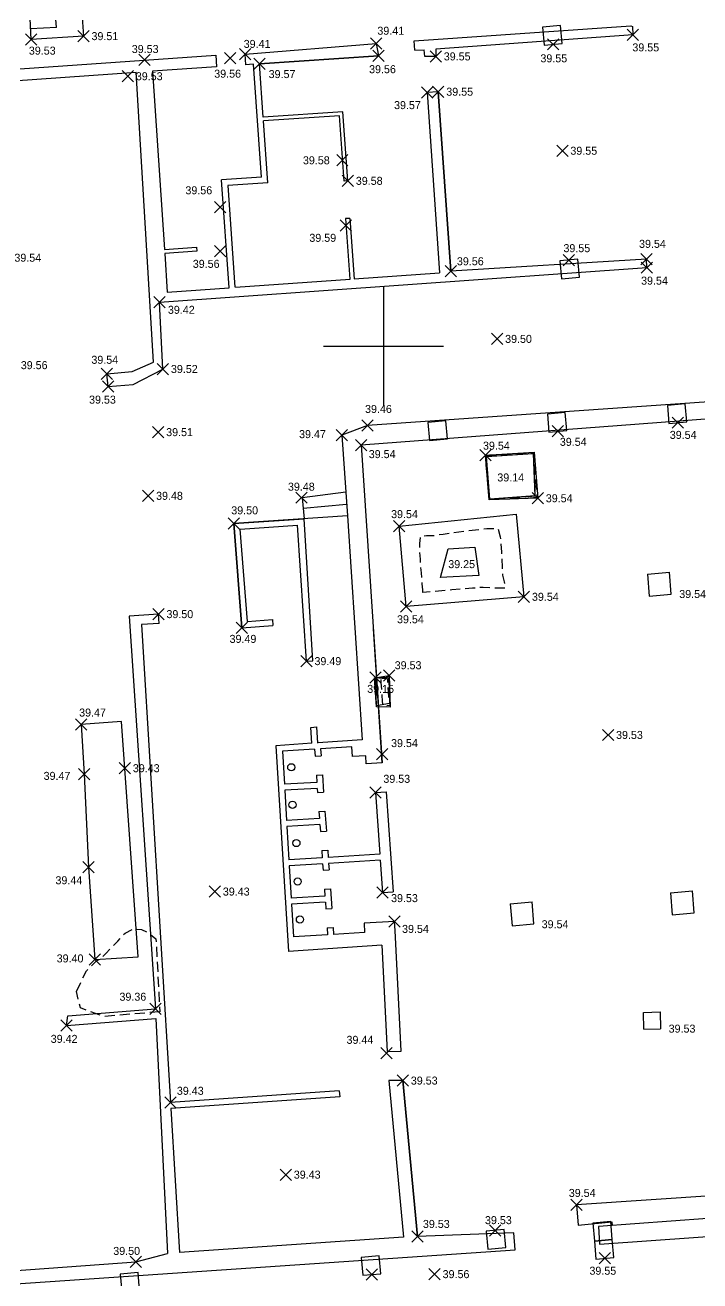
# Model space of a CAD drawing. Header units: metres. Extents: x -84460 to -84291, y -100758 to -100640.
# Drawn here: x -84408.95 to -84392.1, y -100698.36 to -100666.97 of the extents above; entities that cross this region are included whole.
import ezdxf

# ---------------------------------------------------------------- set-up
doc = ezdxf.new("R2010")
doc.units = ezdxf.units.M
doc.header["$MEASUREMENT"] = 0
doc.linetypes.add('DASHED2', pattern=[0.375, 0.25, -0.125])
doc.layers.get('0').update_dxf_attribs({"color": 35})
for name, color, linetype in [('Blocos', 72, 'Continuous'), ('Breaklines', 30, 'Continuous'), ('Caixas indiferenciadas', 124, 'Continuous'), ('Contrucoes', 6, 'Continuous'), ('croqui', 6, 'Continuous'), ('Escadas', 2, 'Continuous'), ('Esgotos', 4, 'Continuous'), ('Pilares', 230, 'Continuous'), ('pontos correctos', 35, 'Continuous')]:
    doc.layers.add(name, color=color, linetype=linetype)
doc.layers.add('CONT-MNR', color=35, linetype='DASHED2', lineweight=25)

msp = doc.modelspace()

# ---------------------------------------------------------------- linework, layer by layer
at = {"color": 7}
for p, q in [((-84400, -100673.5), (-84400, -100676.5)), ((-84401.5, -100675), (-84398.5, -100675))]:
    msp.add_line(p, q, dxfattribs=at)
at = {"linetype": 'Continuous'}
for p, q in [((-84404.07074203601, -100688.4908657232, 39.43), (-84404.353542036, -100688.7736657232, 39.43)), ((-84404.07074203601, -100688.7736657232, 39.43), (-84404.353542036, -100688.4908657232, 39.43)), ((-84402.29888981226, -100695.5660703265, 39.43), (-84402.58168981224, -100695.8488703265, 39.43)), ((-84402.29888981226, -100695.8488703265, 39.43), (-84402.58168981224, -100695.5660703265, 39.43))]:
    msp.add_line(p, q, dxfattribs=at)
at = {"layer": 'Blocos'}
msp.add_polyline3d([(-84391.54158393365, -100696.7040088792, -0.5750000000000028), (-84391.57210472929, -100696.2178180925, -0.5879999999999939), (-84395.17969582918, -100696.46038861, -0.5739999999999981), (-84395.13794166743, -100696.9716953574, -0.5750000000000028), (-84394.29495431832, -100696.8888561805, -0.5790000000000077), (-84394.28851262559, -100696.9778368643, -0.5731892157266003)], dxfattribs=at)
at = {"layer": 'Breaklines'}
for points in [[(-84396.22113704291, -100678.7406958023, -0.9770000000000039), (-84397.34658289219, -100678.8191536913, -0.9789999999999992), (-84397.42461422413, -100677.7559076656, -0.9759999999999991), (-84396.25889697019, -100677.6810771623, -0.9760000000000133)], [(-84398.57209986432, -100680.7815186296, -0.8619999999999948), (-84398.38691913722, -100680.0646357254, -0.9039999999999964), (-84397.71725508981, -100680.0200592337, -0.8979999999999961), (-84397.62184568399, -100680.731448751, -0.9210000000000065)], [(-84400.19813391582, -100683.2828697171, -0.960000000000008), (-84399.86705973989, -100683.315117043, -0.9480000000000075), (-84399.85262104771, -100683.9271901793, -0.9279999999999973), (-84400.17458777931, -100683.9875012375, -0.8930000000000007)]]:
    msp.add_polyline3d(points, close=True, dxfattribs=at)
at = {"layer": 'Caixas indiferenciadas'}
for points in [[(-84393.40681455322, -100680.6966942201), (-84392.8587360207, -100680.6507168107)], [(-84393.40681455322, -100680.6966942201), (-84393.36083744772, -100681.244769129)], [(-84392.8127589152, -100681.1987917196), (-84392.8587360207, -100680.6507168107)], [(-84393.36083744772, -100681.244769129), (-84392.8127589152, -100681.1987917196)], [(-84392.8320027574, -100688.6609099003), (-84392.28392422487, -100688.6149324908)], [(-84392.8320027574, -100688.6609099003), (-84392.78602565189, -100689.2089848092)], [(-84392.23794711937, -100689.1630073997), (-84392.28392422487, -100688.6149324908)], [(-84396.83525543194, -100688.9361135044), (-84396.28717689942, -100688.8901360949)], [(-84396.83525543194, -100688.9361135044), (-84396.78927832644, -100689.4841884133)], [(-84396.24119979392, -100689.4382110038), (-84396.28717689942, -100688.8901360949)], [(-84392.78602565189, -100689.2089848092), (-84392.23794711937, -100689.1630073997)], [(-84396.78927832644, -100689.4841884133), (-84396.24119979392, -100689.4382110038)], [(-84393.50976968, -100691.6511017241), (-84393.09027314994, -100691.6384660098)], [(-84393.49712453569, -100692.0709113242), (-84393.50976968, -100691.6511017241)], [(-84393.09027314994, -100691.6384660098), (-84393.07762800563, -100692.0582756099)], [(-84393.49712453569, -100692.0709113242), (-84393.07762800563, -100692.0582756099)]]:
    msp.add_lwpolyline(points, dxfattribs=at)
for points in [[(-84396.14646917333, -100678.8024186445, -0.5760000000000076), (-84397.36203540719, -100678.8375716114, -0.5769999999999982), (-84397.4524843609, -100677.7242176754, -0.5730000000000075), (-84396.2341680499, -100677.6516823989, -0.5769999999999982)], [(-84399.43723223997, -100681.5057333578, -0.5760000000000076), (-84399.61171825706, -100679.5013133345, -0.5700000000000074), (-84396.68286185538, -100679.1997156249, -0.5739999999999981), (-84396.492010253, -100681.264939987, -0.5739999999999981)], [(-84400.2229514297, -100683.2860463513, -0.5840000000000032), (-84399.85528400312, -100683.231772385, -0.5810000000000031), (-84399.8364530607, -100684.0201342281, -0.5810000000000031), (-84400.17141114514, -100684.0123187514, -0.5820000000000078)]]:
    msp.add_polyline3d(points, close=True, dxfattribs=at)
at = {"layer": 'CONT-MNR', "flags": 128}
for points, elevation in [([(-84397.44259495818, -100677.7354625098), (-84397.4263482016, -100677.7276953577), (-84397.35249728523, -100677.717458595), (-84397.19106840792, -100677.7112981106), (-84397.02895338087, -100677.7089097525), (-84396.80627798862, -100677.6900860545), (-84396.44563443316, -100677.6630976895), (-84396.24278288613, -100677.6619226791), (-84396.22772411437, -100677.8362946929), (-84396.22963977525, -100678.0301145293), (-84396.20827471606, -100678.2403402804), (-84396.1760444803, -100678.5847417384), (-84396.17253775433, -100678.7808695241), (-84396.35743667993, -100678.804024744), (-84396.56338209796, -100678.808232308), (-84396.78631976718, -100678.8206569113), (-84397.15080644374, -100678.8364677529), (-84397.35669237375, -100678.8312032265), (-84397.37878805719, -100678.6554923455), (-84397.38383604608, -100678.4607513666), (-84397.40638765306, -100678.2572967171), (-84397.43945987646, -100677.9255531281)], 39.40000000000004), ([(-84397.42876362482, -100677.7511895521), (-84397.41538567998, -100677.7493459931), (-84397.32485856541, -100677.7423470435), (-84397.08108628623, -100677.7264218259), (-84396.69854098742, -100677.7030459895), (-84396.43660231848, -100677.6875000686), (-84396.34350637611, -100677.6794439363), (-84396.2551783349, -100677.6766568964), (-84396.24398578015, -100677.9094739554), (-84396.23022367051, -100678.3376999125), (-84396.22312427178, -100678.5746212311), (-84396.2140518259, -100678.6645118996), (-84396.20977858704, -100678.7500850641), (-84396.4551947247, -100678.7700916135), (-84396.90773719164, -100678.8004601701), (-84397.15897203289, -100678.8165375421), (-84397.25649428659, -100678.8221815736), (-84397.34900455535, -100678.8220400822), (-84397.3694206623, -100678.58719347), (-84397.39937857554, -100678.1562410326), (-84397.41520387413, -100677.9185639251), (-84397.42424880393, -100677.8329030186)], 39.20000000000004), ([(-84399.0137408975, -100681.151222677), (-84399.01430029843, -100681.1442742486), (-84399.01843224745, -100681.0928819111), (-84399.03043754003, -100680.9430065303), (-84399.05245362225, -100680.6659689736), (-84399.07927809414, -100680.3213055917), (-84399.09190909626, -100680.1414159382), (-84399.09188829883, -100679.9323100873), (-84399.07632706167, -100679.7475560394), (-84398.92919441684, -100679.7335171484), (-84398.76845117327, -100679.7322185056), (-84398.5092874838, -100679.6942327354), (-84397.96973747778, -100679.6187202031), (-84397.42148327777, -100679.5567144231), (-84397.13620700644, -100679.5592489096), (-84397.08487841551, -100679.7634696948), (-84397.05362298593, -100680.1486992906), (-84397.03685643419, -100680.5292359312), (-84397.02899447684, -100680.7193778508), (-84396.98252529543, -100680.8916402982), (-84396.95435756721, -100681.0466591585), (-84397.08982256481, -100681.0508989423), (-84397.33728837551, -100681.0370578101), (-84397.51048268689, -100681.0284965684), (-84397.77702369848, -100681.0488812226), (-84398.29129542274, -100681.0919082492), (-84398.79169842346, -100681.1345849324), (-84399.01663326446, -100681.1539185562)], 39.40000000000004), ([(-84400.1813911584, -100683.2845425436), (-84400.18091417216, -100683.2902079848), (-84400.17754223582, -100683.3307929558), (-84400.16865916, -100683.4411128818), (-84400.15589000678, -100683.6141590199), (-84400.15176030483, -100683.7300202026), (-84400.17155175515, -100683.6150414448), (-84400.19989878229, -100683.4006035443), (-84400.21423889887, -100683.2849311501)], 39.40000000000004), ([(-84400.19478538496, -100683.2832985569), (-84400.19404631482, -100683.2922509757), (-84400.19042731024, -100683.3391042543), (-84400.18905038007, -100683.3695200537), (-84400.20103809363, -100683.283241451)], 39.20000000000004), ([(-84400.05798115529, -100683.2965208929), (-84400.05083551351, -100683.2930866023), (-84400.01338939459, -100683.2837151606), (-84399.93082076636, -100683.2688001926), (-84399.85961567705, -100683.2624304995), (-84399.85406915373, -100683.3762658416), (-84399.85424798305, -100683.5023239564), (-84399.84971146625, -100683.6361151462), (-84399.84297338616, -100683.8615898387), (-84399.84274319926, -100683.9839744423), (-84399.92967906105, -100683.9862708107), (-84400.01695456775, -100683.9794633464), (-84400.02510761442, -100683.8622686625), (-84400.02955011562, -100683.7312413582), (-84400.03921471203, -100683.6096745883), (-84400.05424239872, -100683.4079478766)], 39.40000000000004), ([(-84399.89339373528, -100683.3125520561), (-84399.89050865771, -100683.3119816567), (-84399.87569022374, -100683.3093979664), (-84399.86603297229, -100683.3078499316), (-84399.86080962808, -100683.4621636686), (-84399.85272989768, -100683.7486790066), (-84399.85271313843, -100683.9031411289), (-84399.86562371037, -100683.7660470487), (-84399.88159995715, -100683.5108020038), (-84399.8894722115, -100683.3725135157)], 39.20000000000004)]:
    msp.add_lwpolyline(points, close=True, dxfattribs=dict(at, elevation=elevation))
at = {"layer": 'CONT-MNR', "elevation": 39.40000000000004, "flags": 128}
for points in [[(-84407.66884952475, -100691.1276074185), (-84407.41867448892, -100690.6100299164), (-84407.27601282968, -100690.4716800137), (-84407.2208525629, -100690.4159380487), (-84407.16829798765, -100690.3634845688), (-84407.07869021963, -100690.3223796683), (-84406.92610436637, -100690.1686548103), (-84406.63684910396, -100689.8708405558), (-84406.45435411933, -100689.6673246843), (-84406.25452834334, -100689.567752228), (-84406.04806333377, -100689.5798878421), (-84406.04806333377, -100689.5798878421), (-84406.04806333377, -100689.5798878421), (-84406.04806333377, -100689.5798878421), (-84406.04806333377, -100689.5798878421), (-84406.04806333377, -100689.5798878421), (-84405.87803344452, -100689.6527017594), (-84405.68371350193, -100689.8104651614), (-84405.5861833693, -100691.6357201594), (-84405.5861833693, -100691.6357201594), (-84405.5861833693, -100691.6357201594), (-84405.5861833693, -100691.6357201594)], [(-84405.5861833693, -100691.6357201594), (-84405.5861833693, -100691.6357201594), (-84405.5861833693, -100691.6357201594), (-84405.5861833693, -100691.6357201594), (-84405.5861833693, -100691.6357201594), (-84405.5861833693, -100691.6357201594), (-84405.5861833693, -100691.6357201594), (-84405.5861833693, -100691.6357201594), (-84405.5861833693, -100691.6357201594), (-84405.5861833693, -100691.6357201594), (-84405.5861833693, -100691.6357201594), (-84405.5861833693, -100691.6357201594), (-84405.5861833693, -100691.6357201594), (-84405.5861833693, -100691.6357201594), (-84405.5861833693, -100691.6357201594), (-84405.5861833693, -100691.6357201594), (-84405.5861833693, -100691.6357201594), (-84405.5861833693, -100691.6357201594), (-84405.5861833693, -100691.6357201594), (-84405.5861833693, -100691.6357201594), (-84405.5861833693, -100691.6357201594), (-84405.5861833693, -100691.6357201594), (-84406.99224123149, -100691.7526353049), (-84407.57089302581, -100691.5391439906), (-84407.66884952475, -100691.1276074185)]]:
    msp.add_lwpolyline(points, dxfattribs=at)
at = {"layer": 'Contrucoes'}
for points in [[(-84399.21637987305, -100667.5968445461, -0.6496670027369191), (-84399.23125594451, -100667.3709045026, -0.7480000000000047), (-84393.82397329707, -100666.9888372695, -0.7049999999999983), (-84393.78185806367, -100667.0112494786, -0.561000000000007)], [(-84393.78185806367, -100667.0112494786, -0.561000000000007), (-84393.7735914369, -100667.2203252134, -0.5630000000000024)], [(-84393.7735914369, -100667.2203252134, -0.5630000000000024), (-84398.6942472087, -100667.5768525972, -0.5529999999999973), (-84398.69448703362, -100667.75756215, -0.5619999999999976)], [(-84403.45793983102, -100667.6967884138, -0.7210000000000036), (-84400.18201980085, -100667.4380840343, -0.715999999999994), (-84400.12518382375, -100667.743289984, -0.5510000000000019)], [(-84399.21637987305, -100667.5968445461, -0.6496670027369191), (-84398.98707367665, -100667.5895331691, -0.6229662780864373)], [(-84398.69448703362, -100667.75756215, -0.5619999999999976), (-84398.9657622761, -100667.7599943151, -0.5499999999999972), (-84398.98707367665, -100667.5895331691, -0.6229662780864373)], [(-84409.84628217449, -100668.4076745528, -0.5430000000000064), (-84409.80521631923, -100668.1199966156, -0.5360000000000014), (-84404.18955567936, -100667.7216932415, -0.715999999999994)], [(-84403.09706852911, -100667.9432532256, -0.5480000000000018), (-84400.12518382375, -100667.743289984, -0.5510000000000019)], [(-84409.84628217449, -100668.4076745528, -0.5430000000000064), (-84406.174106999, -100668.1472627461, -0.6539690535406493)], [(-84406.91325332297, -100675.6866002809, -0.5700000000000074), (-84406.27415555475, -100675.6352460092, -0.5739999999999981), (-84405.74627992683, -100675.3954602892, -0.5739999999999981), (-84406.174106999, -100668.1472627461, -0.6539690535406635)], [(-84393.42865982506, -100672.8225897718, -0.5690000000000026), (-84398.3199804872, -100673.1243499087, -0.5570000000000022), (-84398.63215490502, -100668.6414941077, -0.5630000000000024)], [(-84406.87338935692, -100676.0043342329, -0.5790000000000077), (-84406.25288745479, -100675.9600466562, -0.5670000000000073), (-84405.50901212098, -100675.5706837307, -0.5919999999999987), (-84405.59788305273, -100673.9020762401, -0.6980000000000075), (-84393.42095329857, -100673.0367336708, -0.5700000000000074), (-84393.42865982506, -100672.8225897718, -0.5690000000000026)], [(-84406.87338935692, -100676.0043342329, -0.5790000000000077), (-84406.91325332297, -100675.6866002809, -0.5700000000000074)], [(-84383.46249843427, -100675.8057310914, -0.5829999999999984), (-84383.45759374346, -100676.2630460201, -0.578000000000003), (-84383.9151975871, -100676.2187885656, -0.5750000000000028), (-84400.55821826152, -100677.4731361377, -0.5700000000000074), (-84400.0309387344, -100685.4103947514, -0.5799999999999983)], [(-84383.46249843427, -100675.8057310914, -0.5829999999999984), (-84400.40123061504, -100676.9845822729, -0.652000000000001)], [(-84400.40123061504, -100676.9845822729, -0.652000000000001), (-84401.03903157094, -100677.2211112154, -0.6440000000000055), (-84400.9419417682, -100678.6510925335, -0.6350000000000051), (-84400.90252475732, -100679.2388946254, -0.1260000000000048), (-84403.7403967941, -100679.433147818, -0.6149999999999949), (-84403.53857204867, -100682.0364656572, -0.6200000000000045)], [(-84405.60046173638, -100681.9329044882, -0.6129999999999995), (-84405.62104513633, -100681.6978038212, -0.6140000000000043), (-84406.34848816122, -100681.747438945, -0.625), (-84405.69509436905, -100691.5608476572, -0.7530000000000001)], [(-84400.2016358742, -100686.1551205308, -0.585000000000008), (-84400.09319178789, -100687.6979954926, -0.5825315981934409)], [(-84400.08267419339, -100687.8476332808, -0.5822921969485151), (-84400.02590421493, -100688.6553211995, -0.5810000000000031)], [(-84399.9053189895, -100692.6263632541, -0.6650348533409982), (-84399.55853693084, -100692.6176578613, -0.5790000000000077), (-84399.70511887831, -100689.6019503602, -0.5810000000000031), (-84399.72365947544, -100689.3787167465, -0.5739999999999981)], [(-84407.92114262641, -100691.9785905876, -0.6980000000000075), (-84407.88711005225, -100691.7367005632, -0.7249999999999943), (-84405.69509436905, -100691.5608476572, -0.7530000000000001)], [(-84407.92114262641, -100691.9785905876, -0.6980000000000075), (-84405.68315482007, -100691.8010910574, -0.7504062520312402)], [(-84399.15098179907, -100697.249763518, -0.5840000000000032), (-84399.51690811465, -100693.3568439283, -0.5790000000000077), (-84399.86555119543, -100693.3532380686, -0.6650000000000063)], [(-84390.96711653659, -100697.1887523265, -0.5589999999999975), (-84390.99839503082, -100696.7397694139, -0.5750000000000028), (-84394.63230950986, -100697.0027134364, -0.5730000000000075), (-84394.60086045007, -100697.4421626123, -0.5620989008785386)], [(-84396.71505911989, -100697.5896027462, -0.5600000000000023), (-84396.74567666526, -100697.1596346475, -0.5790000000000077), (-84399.15098179907, -100697.249763518, -0.5840000000000032)], [(-84394.60086045007, -100697.4421626123, -0.559632181665151), (-84390.96711653659, -100697.1887523265, -0.5589999999999975)], [(-84422.36145995244, -100698.9807265134, -0.5670000000000073), (-84419.79958276695, -100698.7985911614, -0.5799999999999983), (-84416.02183136875, -100698.5160272335, -0.5810000000000031), (-84410.65825293891, -100698.2080541389, -0.6269999999999953), (-84406.18605677292, -100697.8887823849, -0.6140000000000043), (-84405.39128295725, -100697.6740339043, -0.6869999999999976)], [(-84418.11271539656, -100699.0444030299, -0.5559999999999974), (-84396.71505911989, -100697.5896027462, -0.5600000000000023)]]:
    msp.add_polyline3d(points, dxfattribs=at)
at = {"layer": 'croqui', "extrusion": (-0.04922056188600221, -0.002090784579423035, 0.9987857452464312)}
for p, q in [((-84403.43969621495, -100667.9663938476, -0.6187509803393567), (-84403.45793983102, -100667.6967884138, -0.7210000000000178)), ((-84403.24692043447, -100667.95333601, -0.5478487304317525), (-84403.44320007048, -100667.9665426839, -0.5476505939067806)), ((-84403.04613734706, -100670.7762316382, -0.5514204394654882), (-84403.24654891955, -100667.9533202288, -0.5553875270832407)), ((-84400.12518382375, -100667.743289984, -0.5509999999999877), (-84403.09706852911, -100667.9432532256, -0.5479999999999166)), ((-84403.00238645406, -100669.2769043048, -0.54612579641514), (-84403.09706852911, -100667.9432532256, -0.5479999999999734)), ((-84401.01224800783, -100669.142998157, -0.5483830543788599), (-84403.00237421751, -100669.2769037851, -0.5463741007278884)), ((-84401.09849339383, -100669.2420113881, -0.5481762484845092), (-84402.99578740302, -100669.3696708023, -0.5462610052661887)), ((-84400.98321990928, -100670.876064166, -0.5309999999999775), (-84401.0992266827, -100669.2420425367, -0.5332963196618721)), ((-84400.89057430743, -100670.867952911, -0.5299999999999869), (-84401.01303447333, -100669.1430315643, -0.5324240626515291)), ((-84402.88603443511, -100670.9157889146, -0.5438226427204427), (-84402.99580049072, -100669.3696713582, -0.5459954292248597)), ((-84403.04648296116, -100670.7762463191, -0.544407223371195), (-84404.04549566355, -100670.8434648818, -0.5433987595832832)), ((-84403.85142090268, -100673.5372439565, -0.5968848358885168), (-84404.04267328331, -100670.8433449931, -0.6006706200210488)), ((-84402.88600716146, -100670.9157877561, -0.5443760809043994), (-84403.88501986385, -100670.9830063188, -0.5433676171165018)), ((-84403.7019803434, -100673.5266159087, -0.5894980972511519), (-84403.88257037137, -100670.9829022695, -0.5930728232760316)), ((-84400.89057430743, -100670.867952911, -0.5299999999999727), (-84400.98321990928, -100670.8760641661, -0.5309999999999206)), ((-84400.94593968638, -100671.8063577675, -0.5239999999999867), (-84400.83826227913, -100673.3230555196, -0.5218685576698192)), ((-84400.84319454979, -100671.8104120128, -0.5249999999999773), (-84400.73631908429, -100673.3158139572, -0.5228844318691586))]:
    msp.add_line(p, q, dxfattribs=at)
at = {"layer": 'croqui'}
for p, q in [((-84398.63215490502, -100668.6414941077, -0.5630000000000024), (-84398.91061501733, -100668.6598507373, -0.5450000000000017)), ((-84398.91061501733, -100668.6598507373, -0.5450000000000017), (-84398.5969607906, -100673.1639567418, -0.5389715580364935)), ((-84398.63215490502, -100668.6414941077, -0.5630000000000024), (-84398.3199804872, -100673.1243499087, -0.5570000000000022)), ((-84400.84319454979, -100671.8104120128, -0.5250000000000057), (-84400.94593968638, -100671.8063577675, -0.5240000000000009)), ((-84393.42095329857, -100673.0367336708, -0.5700000000000074), (-84393.42865982506, -100672.8225897718, -0.5690000000000026)), ((-84405.59788305273, -100673.9020762401, -0.6980000000000075), (-84393.42095329857, -100673.0367336708, -0.5700000000000074)), ((-84403.69762650954, -100673.5264309671, -0.6778462798054079), (-84400.83206005476, -100673.3227920623, -0.6477243596155375)), ((-84400.73021967795, -100673.3155548675, -0.6466538460710609), (-84398.5969607906, -100673.1639567418, -0.6242297093558449)), ((-84400.90252475732, -100679.2388946254, -0.1260000000000048), (-84400.53028896857, -100684.842244592, -0.1260000000000048)), ((-84403.7403967941, -100679.433147818, -0.6149999999999949), (-84401.97806194938, -100679.312515469, -0.6280000000000854)), ((-84403.53857204867, -100682.0364656572, -0.6200000000000045), (-84403.7403967941, -100679.433147818, -0.6149999999999949)), ((-84403.57914629563, -100679.5724611706, -0.6161139143100058), (-84402.15021859744, -100679.4746506408, -0.6266545105719388)), ((-84403.40048763204, -100681.8769619642, -0.619715920997578), (-84403.57914629563, -100679.5724611706, -0.6152898367928685)), ((-84401.9244713899, -100682.8728746859, -0.6280000000000143), (-84402.15021859744, -100679.4746506408, -0.6279999999998438)), ((-84401.76290490989, -100682.8621416733, -0.6280000000000854), (-84401.97806194938, -100679.312515469, -0.6280000000000854)), ((-84406.04433799876, -100681.9598096036, -0.6869999999999976), (-84405.32046829442, -100693.9020954664, -0.6869999999999976)), ((-84403.53857204867, -100682.0364656572, -0.6200000000000045), (-84402.76028747011, -100681.9847634834, -0.6200000000000045)), ((-84403.40048763204, -100681.8769619642, -0.6200000000000045), (-84402.77023019585, -100681.8350933721, -0.6200000000000045)), ((-84402.77023019585, -100681.8350933721, -0.6200000000000045), (-84402.76028747011, -100681.9847634834, -0.6200000000000045)), ((-84401.9244713899, -100682.8728746859, -0.6280000000000001), (-84401.76290490989, -100682.8621416733, -0.6280000000000001)), ((-84401.81452584852, -100684.5279099195, -0.6280000000000001), (-84401.6625133293, -100684.5178115855, -0.6280000000000001)), ((-84401.78809352292, -100684.9258017271, -0.6280000000000854), (-84401.81452584852, -100684.5279099195, -0.6280000000000712)), ((-84401.63801778972, -100684.9225092791, -0.6280000000000854), (-84401.66254799576, -100684.5178138884, -0.6280000000000854)), ((-84401.78809352292, -100684.9258017271, -0.5799999999999983), (-84402.68512727754, -100684.98539252, -0.5799999999999983)), ((-84400.53028896857, -100684.842244592, -0.5799999999999983), (-84401.63842089976, -100684.9158588345, -0.5799999999999983)), ((-84402.68512727754, -100684.98539252, -0.6869999999999976), (-84402.37322974356, -100690.13102783, -0.6869999999999976)), ((-84401.72133904167, -100685.0716977802, -0.5799999999999983), (-84402.52637905878, -100685.1251773429, -0.5799999999999983)), ((-84402.52637905878, -100685.1251773429, -0.6869999999999976), (-84402.4763436948, -100685.9506527236, -0.6869999999999976)), ((-84401.72133904167, -100685.0716977802, -0.58689486706281), (-84401.70882467106, -100685.249744456, -0.5866100152458102)), ((-84401.70882467106, -100685.249744456, -99.03710767130654), (-84401.55909252311, -100685.2406685918, -99.03710767130654)), ((-84400.78916145308, -100685.0097723495, -0.5799999999999983), (-84401.57166782799, -100685.0617549812, -0.5799999999999983)), ((-84401.57166782799, -100685.0617549812, -0.5868939482442812), (-84401.55909252311, -100685.2406685918, -0.5866077094431006)), ((-84400.44331599874, -100685.2373485383, -0.5799999999999983), (-84400.77259024352, -100685.259222535, -0.5799999999999983)), ((-84400.0309387344, -100685.4103947514, -0.5799999999999983), (-84400.43005903109, -100685.4369086867, -0.5799999999999983)), ((-84401.67549277288, -100685.7239699568, -99.03710767130654), (-84401.52576062492, -100685.7148940926, -99.03710767130654)), ((-84401.67549277288, -100685.7239699568, -0.5858513153434615), (-84401.66302496109, -100685.9013542226, -0.5855675232974988)), ((-84401.52576062492, -100685.7148940926, -0.5858490095407518), (-84401.49551964528, -100686.1451439283, -0.5851606650553265)), ((-84401.66302496109, -100685.9013542226, -0.5854478226750359), (-84402.4763436948, -100685.9506527236, -0.5854478226750359)), ((-84401.6525073666, -100686.0509920108, -0.5854478226750359), (-84402.46726825151, -100686.1003779263, -0.5854478226750359)), ((-84402.46726825151, -100686.1003779263, -0.6869999999999976), (-84402.4214878009, -100686.8556564313, -0.6869999999999976)), ((-84401.6525073666, -100686.0509920108, -0.585328122052573), (-84401.64525179323, -100686.1542197925, -0.5851629708580361)), ((-84401.64525179323, -100686.1542197925, -99.0355409262963), (-84401.49551964528, -100686.1451439283, -99.0355409262963)), ((-84400.2016358742, -100686.1551205308, -0.585000000000008), (-84399.93708762353, -100686.1390852033, -0.585000000000008)), ((-84400.2016358742, -100686.1551205308, -0.585000000000008), (-84400.09319178789, -100687.6979954926, -0.5825315981934409)), ((-84399.93708762353, -100686.1390852033, -0.585000000000008), (-84399.76135596426, -100688.6392858721, -0.5810000000000031)), ((-84401.59945208326, -100686.8058295591, -0.5840007782872618), (-84402.4214878009, -100686.8556564313, -0.5840007782872618)), ((-84401.61191989505, -100686.6284452933, -99.0355409262963), (-84401.46218774709, -100686.6193694291, -99.0355409262963)), ((-84401.61191989505, -100686.6284452933, -0.5844042709556874), (-84401.59945208326, -100686.8058295591, -0.5841204789097247)), ((-84401.46218774709, -100686.6193694291, -0.5844019651529777), (-84401.4266879702, -100687.1244381588, -0.5835939200450895)), ((-84401.58893448877, -100686.9554673473, -0.5840007782872618), (-84402.41241235759, -100687.0053816341, -0.5840007782872618)), ((-84402.41241235759, -100687.0053816341, -0.6869999999999976), (-84402.36209418533, -100687.8355227405, -0.6869999999999976)), ((-84401.58893448877, -100686.9554673473, -0.5838810776647989), (-84401.57642011816, -100687.1335140231, -0.5835962258477991)), ((-84401.57642011816, -100687.1335140231, -99.02554014800904), (-84401.4266879702, -100687.1244381588, -99.02554014800904)), ((-84401.54308821997, -100687.6077395239, -99.02554014800904), (-84401.39335607202, -100687.5986636596, -99.02554014800904)), ((-84401.54308821997, -100687.6077395239, -0.5828375259454504), (-84401.53062040819, -100687.7851237897, -0.5825537338994877)), ((-84401.39335607202, -100687.5986636596, -0.5828352201427407), (-84401.38088826025, -100687.7760479254, -0.5825514280967781)), ((-84400.09319178789, -100687.6979954926, -0.5739999999999981), (-84401.38088826025, -100687.7760479254, -0.5739999999999981)), ((-84399.8265144995, -100687.6818311157, -0.5739999999999981), (-84399.82864353723, -100687.6819601652, -0.5739999999999981)), ((-84401.53062040819, -100687.7851237897, -0.5739999999999981), (-84402.36209418533, -100687.8355227405, -0.5739999999999981)), ((-84401.52010281368, -100687.9347615779, -0.5739999999999981), (-84402.35301874203, -100687.9852479432, -0.5739999999999981)), ((-84402.35301874203, -100687.9852479432, -0.6869999999999976), (-84402.30370883344, -100688.7987548779, -0.6869999999999976)), ((-84401.52010281368, -100687.9347615779, -0.5823143326545619), (-84401.50875692687, -100688.0961837936, -0.5820560778387573)), ((-84401.50875692687, -100688.0961837936, -99.024), (-84401.35902477891, -100688.0871079294, -99.024)), ((-84400.08267419339, -100687.8476332808, -0.5739999999999981), (-84401.37037066574, -100687.9256857136, -0.5739999999999981)), ((-84401.37037066574, -100687.9256857136, -0.5823120268518522), (-84401.35902477891, -100688.0871079294, -0.5820537720360477)), ((-84400.08267419339, -100687.8476332808, -0.5822921969485151), (-84400.02590421493, -100688.6553211995, -0.5810000000000031)), ((-84399.8174390562, -100687.8315563184, -0.5739999999999981), (-84399.81812594272, -100687.8315979534, -0.5739999999999981)), ((-84401.47542502868, -100688.5704092945, -99.024), (-84401.32569288072, -100688.5613334302, -99.024)), ((-84401.47542502868, -100688.5704092945, -0.5812973779364086), (-84401.46295721689, -100688.7477935602, -0.5810135858904459)), ((-84401.32569288072, -100688.5613334302, -0.5812950721336989), (-84401.29094620408, -100689.0526345904, -0.5804735626647215)), ((-84400.02590421493, -100688.6553211995, -0.5810000000000031), (-84399.76135596426, -100688.6392858721, -0.5810000000000031)), ((-84401.46295721689, -100688.7477935602, -0.580893885267983), (-84402.30370883344, -100688.7987548779, -0.580893885267983)), ((-84401.453160698, -100688.8974750557, -0.580893885267983), (-84402.29463339013, -100688.9484800807, -0.580893885267983)), ((-84402.29463339013, -100688.9484800807, -0.6869999999999976), (-84402.24532348153, -100689.7619870154, -0.6869999999999976)), ((-84401.4524396224, -100688.8974313484, -0.5807741846455201), (-84401.44067835202, -100689.0617104546, -0.5804758684674454)), ((-84401.44067835202, -100689.0617104546, -0.5804758684674312), (-84401.29094620408, -100689.0526345904, -0.5804758684674312)), ((-84401.40734645385, -100689.5359359554, -0.5804758684674312), (-84401.2576143059, -100689.5268600912, -0.5804758684674312)), ((-84401.40734645385, -100689.5359359554, -0.5797171685650824), (-84401.3952940256, -100689.7104633308, -0.5794734378814042)), ((-84401.2576143059, -100689.5268600912, -0.5797148627623727), (-84401.24556187766, -100689.7013874665, -0.5794711320786945)), ((-84400.47059132696, -100689.6544134022, -0.5739999999999981), (-84401.24556187766, -100689.7013874665, -0.5739999999999981)), ((-84399.72365947544, -100689.3787167465, -0.5739999999999981), (-84400.48230215353, -100689.4247011131, -0.5739999999999981)), ((-84400.48230215353, -100689.4247011131, -0.5748621710017119), (-84400.47059132696, -100689.6544134022, -0.575156296200376)), ((-84400.0406172684, -100689.9724363821, -0.6740124927315065), (-84402.37322974356, -100690.13102783, -0.6735764426435935)), ((-84401.3952940256, -100689.7104633308, -0.5739999999999981), (-84402.24532348153, -100689.7619870154, -0.5739999999999981)), ((-84400.0406172684, -100689.9724363821, -0.6616367470777078), (-84399.9053189895, -100692.6263632541, -0.6650348533409982)), ((-84405.68315482007, -100691.8010910574, -0.7504062520312402), (-84405.39128295725, -100697.6740339043, -0.6869999999999976)), ((-84399.86555119543, -100693.3532380686, -0.6650000000000063), (-84399.49707412891, -100697.273293909, -0.6700348533409937)), ((-84399.51690811465, -100693.3568439283, -0.5790000000000077), (-84399.15098179906, -100697.249763518, -0.5840000000000032)), ((-84401.10644492683, -100693.6155892102, -0.6877877541938489), (-84405.32046829442, -100693.9020954664, -0.6869999999999976)), ((-84401.10644492683, -100693.6155892102, -0.6651855080222475), (-84401.0924024326, -100693.7649807641, -0.6653773840042874)), ((-84401.0924024326, -100693.7649807641, -0.6877884772016927), (-84405.31029346857, -100694.0517499783, -0.6869999999999976)), ((-84405.31029346857, -100694.0517499783, -0.6869999999999976), (-84405.09196586104, -100697.6536837038, -0.6869999999999976)), ((-84399.49707412891, -100697.273293909, -0.583935302759258), (-84405.09196586104, -100697.6536837038, -0.582889414058215))]:
    msp.add_line(p, q, dxfattribs=at)
at = {"layer": 'croqui', "extrusion": (-0.04922056188600221, -0.002090784579423035, 0.9987857452464312), "elevation": 4364.181025031459}
msp.add_lwpolyline([(96994.94367345888, -88492.89367929462), (96995.23840630533, -88492.88528954919), (96995.27887197476, -88494.49423940142), (96999.74551012799, -88494.38263197045), (96999.72473414327, -88493.5821235265), (96999.8253205534, -88493.57861442197), (96999.84908059213, -88494.37847146075), (97000.81300276253, -88494.35539272848), (97000.7689825266, -88492.80175831511)], dxfattribs=at)
at = {"layer": 'croqui'}
for points in [[(-84400.0309387344, -100685.4103947514), (-84400.2533509923, -100682.0623724614)], [(-84400.77259024352, -100685.259222535), (-84400.78916145308, -100685.0097723495)], [(-84400.43005903109, -100685.4369086867), (-84400.44331599874, -100685.2373485383)]]:
    msp.add_lwpolyline(points, dxfattribs=at)
msp.add_polyline3d([(-84405.60046173638, -100681.9329044882, -0.6129999999999995), (-84406.04433799876, -100681.9598096036, -0.6870000000000402)], dxfattribs=at)
at = {"layer": 'Escadas', "elevation": -0.626000000000019}
msp.add_lwpolyline([(-84402.00443289056, -100679.0518347118), (-84400.92223326275, -100678.9449935795)], dxfattribs=at)
at = {"layer": 'Escadas'}
for points in [[(-84400.9419417682, -100678.6510925335, -0.6350000000000051), (-84402.03080383175, -100678.7911539547, -0.6239999999999526), (-84401.97806194938, -100679.312515469, -0.6280000000000854)], [(-84406.12490152674, -100690.2587961182, -0.7307519124186541), (-84406.5435828331, -100684.3804885209, -0.6610000000000014), (-84407.55078060649, -100684.456624224, -0.6410000000000053), (-84407.47632653844, -100685.6968566989, -0.6470000000000056), (-84407.37000108515, -100688.0234492498, -0.6749999999999972), (-84407.20811389278, -100690.3311237366, -0.7150000000000034)], [(-84407.20811389278, -100690.3311237366, -0.7150000000000034), (-84406.12490152674, -100690.2587961182, -0.7307519124186541)]]:
    msp.add_polyline3d(points, dxfattribs=at)
at = {"layer": 'Esgotos'}
msp.add_polyline3d([(-84408.80181533261, -100667.3354926576, -0.585000000000008), (-84408.85069552243, -100666.2727058836, -0.5960000000000036), (-84407.57039795416, -100666.1962162177, -0.6039999999999992), (-84407.49319466949, -100667.2510358046, -0.6020000000000039)], close=True, dxfattribs=at)
for points in [[(-84408.16842569082, -100667.0371127627, -0.5870000000000033), (-84408.20493725284, -100666.5283584941, -0.5949999999999989), (-84408.83760007765, -100666.557436069, -0.5930530005494745)], [(-84408.16842569082, -100667.0371127627, -0.5870000000000033), (-84408.81417223714, -100667.0668203234, -0.5877807983209067)]]:
    msp.add_polyline3d(points, dxfattribs=at)
for centre in [(-84402.3033431514, -100685.5248111649, -99.024), (-84402.27283434957, -100686.4618641705, -99.024), (-84402.17616433762, -100687.4188703032, -99.024), (-84402.14341808343, -100688.3814733468, -99.024), (-84402.08622129512, -100689.3290627461, -99.024)]:
    msp.add_circle(centre, 0.08983614429394038, dxfattribs=at)
at = {"layer": 'Pilares'}
for points in [[(-84395.9858756778, -100667.4742433842), (-84395.53759050758, -100667.4349953758), (-84395.57683851596, -100666.9867102056), (-84396.02512368618, -100667.0259582139)], [(-84395.55291824274, -100673.3137345315), (-84395.10463307252, -100673.2744865231), (-84395.1438810809, -100672.8262013529), (-84395.59216625112, -100672.8654493612)], [(-84392.8702454553, -100676.9305404034), (-84392.42196028508, -100676.8912923951), (-84392.46120829345, -100676.4430072248), (-84392.90949346367, -100676.4822552332)], [(-84395.86789343953, -100677.145808986), (-84395.41960826931, -100677.1065609777), (-84395.45885627768, -100676.6582758074), (-84395.9071414479, -100676.6975238158)], [(-84398.8518564274, -100677.3568679517), (-84398.40357125718, -100677.3176199433), (-84398.44281926556, -100676.8693347731), (-84398.89110443578, -100676.9085827815)], [(-84394.7329313932, -100697.3668771861), (-84394.284646223, -100697.3276291778), (-84394.32389423136, -100696.8793440076), (-84394.77217940158, -100696.9185920159)], [(-84397.39563492379, -100697.5668744567), (-84396.94734975357, -100697.5276264483), (-84396.98659776195, -100697.0793412781), (-84397.43488293217, -100697.1185892865)], [(-84394.69368338483, -100697.8151623564), (-84394.24539821461, -100697.775914348), (-84394.284646223, -100697.3276291778), (-84394.7329313932, -100697.3668771861)], [(-84400.51742357023, -100698.2216451394), (-84400.06913840001, -100698.182397131), (-84400.10838640839, -100697.7341119608), (-84400.55667157861, -100697.7733599692)], [(-84406.5390197551, -100698.6384237213), (-84406.09073458488, -100698.5991757129), (-84406.12998259327, -100698.1508905427), (-84406.57826776349, -100698.190138551)]]:
    msp.add_lwpolyline(points, close=True, dxfattribs=at)
at = {"layer": 'pontos correctos', "linetype": 'Continuous'}
for p, q in [((-84408.6606, -100667.1936, 39.532), (-84408.94339999999, -100667.4764, 39.532)), ((-84408.6606, -100667.4764, 39.532), (-84408.94339999999, -100667.1936, 39.532)), ((-84407.35160000001, -100667.1096, 39.512), (-84407.6344, -100667.3924, 39.512)), ((-84407.35160000001, -100667.3924, 39.512), (-84407.6344, -100667.1096, 39.512)), ((-84400.04060000001, -100667.2966, 39.41), (-84400.3234, -100667.5794, 39.41)), ((-84400.04060000001, -100667.5794, 39.41), (-84400.3234, -100667.2966, 39.41)), ((-84395.62060000001, -100667.3136, 39.552), (-84395.9034, -100667.5964, 39.552)), ((-84395.62060000001, -100667.5964, 39.552), (-84395.9034, -100667.3136, 39.552)), ((-84393.63260000001, -100667.0786, 39.552), (-84393.9154, -100667.3614, 39.552)), ((-84393.63260000001, -100667.3614, 39.552), (-84393.9154, -100667.0786, 39.552)), ((-84403.68560000001, -100667.6606, 39.562), (-84403.9684, -100667.9434, 39.562)), ((-84403.68560000001, -100667.9434, 39.562), (-84403.9684, -100667.6606, 39.562)), ((-84403.3166, -100667.5556, 39.41), (-84403.59939999999, -100667.8384, 39.41)), ((-84403.3166, -100667.8384, 39.41), (-84403.59939999999, -100667.5556, 39.41)), ((-84399.9836, -100667.6016, 39.562), (-84400.2664, -100667.8844, 39.562)), ((-84399.9836, -100667.8844, 39.562), (-84400.2664, -100667.6016, 39.562)), ((-84398.55260000001, -100667.6166, 39.552), (-84398.8354, -100667.8994, 39.552)), ((-84398.55260000001, -100667.8994, 39.552), (-84398.8354, -100667.6166, 39.552)), ((-84405.8316, -100667.7036, 39.532), (-84406.11439999999, -100667.9864, 39.532)), ((-84405.8316, -100667.9864, 39.532), (-84406.11439999999, -100667.7036, 39.532)), ((-84402.9556, -100667.8016, 39.572), (-84403.23839999999, -100668.0844, 39.572)), ((-84402.9556, -100668.0844, 39.572), (-84403.23839999999, -100667.8016, 39.572)), ((-84406.2446, -100668.1126, 39.532), (-84406.52739999999, -100668.3954, 39.532)), ((-84406.2446, -100668.3954, 39.532), (-84406.52739999999, -100668.1126, 39.532)), ((-84398.7696, -100668.5186, 39.572), (-84399.05239999999, -100668.8014, 39.572)), ((-84398.7696, -100668.8014, 39.572), (-84399.05239999999, -100668.5186, 39.572)), ((-84398.4906, -100668.4996, 39.552), (-84398.77339999999, -100668.7824, 39.552)), ((-84398.4906, -100668.7824, 39.552), (-84398.77339999999, -100668.4996, 39.552)), ((-84395.39060000001, -100669.9746, 39.552), (-84395.6734, -100670.2574, 39.552)), ((-84395.39060000001, -100670.2574, 39.552), (-84395.6734, -100669.9746, 39.552)), ((-84400.88660000001, -100670.2116, 39.582), (-84401.1694, -100670.4944, 39.582)), ((-84400.88660000001, -100670.4944, 39.582), (-84401.1694, -100670.2116, 39.582)), ((-84400.74960000001, -100670.7266, 39.582), (-84401.0324, -100671.0094, 39.582)), ((-84400.74960000001, -100671.0094, 39.582), (-84401.0324, -100670.7266, 39.582)), ((-84403.9406, -100671.3866, 39.562), (-84404.22339999999, -100671.6694, 39.562)), ((-84403.9406, -100671.6694, 39.562), (-84404.22339999999, -100671.3866, 39.562)), ((-84400.7966, -100671.8456, 39.592), (-84401.07939999999, -100672.1284, 39.592)), ((-84400.7966, -100672.1284, 39.592), (-84401.07939999999, -100671.8456, 39.592)), ((-84403.9416, -100672.4826, 39.562), (-84404.22439999999, -100672.7654, 39.562)), ((-84403.9416, -100672.7654, 39.562), (-84404.22439999999, -100672.4826, 39.562)), ((-84395.22660000001, -100672.7046, 39.552), (-84395.5094, -100672.9874, 39.552)), ((-84395.22660000001, -100672.9874, 39.552), (-84395.5094, -100672.7046, 39.552)), ((-84393.28760000001, -100672.6816, 39.542), (-84393.5704, -100672.9644, 39.542)), ((-84393.28760000001, -100672.9644, 39.542), (-84393.5704, -100672.6816, 39.542)), ((-84398.17860000001, -100672.9826, 39.562), (-84398.4614, -100673.2654, 39.562)), ((-84398.17860000001, -100673.2654, 39.562), (-84398.4614, -100672.9826, 39.562)), ((-84393.27960000001, -100672.8956, 39.542), (-84393.5624, -100673.1784, 39.542)), ((-84393.27960000001, -100673.1784, 39.542), (-84393.5624, -100672.8956, 39.542)), ((-84405.4566, -100673.7606, 39.422), (-84405.73939999999, -100674.0434, 39.422)), ((-84405.4566, -100674.0434, 39.422), (-84405.73939999999, -100673.7606, 39.422)), ((-84397.0206, -100674.6776, 39.502), (-84397.30339999999, -100674.9604, 39.502)), ((-84397.0206, -100674.9604, 39.502), (-84397.30339999999, -100674.6776, 39.502)), ((-84405.36760000001, -100675.4296, 39.522), (-84405.6504, -100675.7124, 39.522)), ((-84405.36760000001, -100675.7124, 39.522), (-84405.6504, -100675.4296, 39.522)), ((-84406.77160000001, -100675.5456, 39.542), (-84407.0544, -100675.8284, 39.542)), ((-84406.77160000001, -100675.8284, 39.542), (-84407.0544, -100675.5456, 39.542)), ((-84406.73160000001, -100675.8626, 39.532), (-84407.0144, -100676.1454, 39.532)), ((-84406.73160000001, -100676.1454, 39.532), (-84407.0144, -100675.8626, 39.532)), ((-84392.5046, -100676.7696, 39.542), (-84392.78739999999, -100677.0524, 39.542)), ((-84392.5046, -100677.0524, 39.542), (-84392.78739999999, -100676.7696, 39.542)), ((-84405.4866, -100677.0076, 39.512), (-84405.76939999999, -100677.2904, 39.512)), ((-84405.4866, -100677.2904, 39.512), (-84405.76939999999, -100677.0076, 39.512)), ((-84400.89760000001, -100677.0796, 39.472), (-84401.1804, -100677.3624, 39.472)), ((-84400.89760000001, -100677.3624, 39.472), (-84401.1804, -100677.0796, 39.472)), ((-84400.2596, -100676.8436, 39.462), (-84400.54239999999, -100677.1264, 39.462)), ((-84400.2596, -100677.1264, 39.462), (-84400.54239999999, -100676.8436, 39.462)), ((-84395.5026, -100676.9846, 39.542), (-84395.7854, -100677.2674, 39.542)), ((-84395.5026, -100677.2674, 39.542), (-84395.7854, -100676.9846, 39.542)), ((-84400.41660000001, -100677.3316, 39.542), (-84400.6994, -100677.6144, 39.542)), ((-84400.41660000001, -100677.6144, 39.542), (-84400.6994, -100677.3316, 39.542)), ((-84397.31060000001, -100677.5826, 39.542), (-84397.5934, -100677.8654, 39.542)), ((-84397.31060000001, -100677.8654, 39.542), (-84397.5934, -100677.5826, 39.542)), ((-84405.73860000001, -100678.5996, 39.482), (-84406.0214, -100678.8824, 39.482)), ((-84405.73860000001, -100678.8824, 39.482), (-84406.0214, -100678.5996, 39.482)), ((-84401.9026, -100678.6446, 39.482), (-84402.18539999999, -100678.9274, 39.482)), ((-84401.9026, -100678.9274, 39.482), (-84402.18539999999, -100678.6446, 39.482)), ((-84396.0046, -100678.6606, 39.542), (-84396.28739999999, -100678.9434, 39.542)), ((-84396.0046, -100678.9434, 39.542), (-84396.28739999999, -100678.6606, 39.542)), ((-84403.59860000001, -100679.2916, 39.502), (-84403.8814, -100679.5744, 39.502)), ((-84403.59860000001, -100679.5744, 39.502), (-84403.8814, -100679.2916, 39.502)), ((-84399.4706, -100679.3596, 39.542), (-84399.75339999999, -100679.6424, 39.542)), ((-84399.4706, -100679.6424, 39.542), (-84399.75339999999, -100679.3596, 39.542)), ((-84396.3506, -100681.1236, 39.542), (-84396.63339999999, -100681.4064, 39.542)), ((-84396.3506, -100681.4064, 39.542), (-84396.63339999999, -100681.1236, 39.542)), ((-84399.29560000001, -100681.3646, 39.542), (-84399.5784, -100681.6474, 39.542)), ((-84399.29560000001, -100681.6474, 39.542), (-84399.5784, -100681.3646, 39.542)), ((-84405.4796, -100681.5566, 39.502), (-84405.76239999999, -100681.8394, 39.502)), ((-84405.4796, -100681.8394, 39.502), (-84405.76239999999, -100681.5566, 39.502)), ((-84403.39760000001, -100681.8946, 39.492), (-84403.6804, -100682.1774, 39.492)), ((-84403.39760000001, -100682.1774, 39.492), (-84403.6804, -100681.8946, 39.492)), ((-84401.7826, -100682.7316, 39.492), (-84402.06539999999, -100683.0144, 39.492)), ((-84401.7826, -100683.0144, 39.492), (-84402.06539999999, -100682.7316, 39.492)), ((-84400.05660000001, -100683.1416, 39.152), (-84400.3394, -100683.4244, 39.152)), ((-84400.05660000001, -100683.4244, 39.152), (-84400.3394, -100683.1416, 39.152)), ((-84399.7136, -100683.0906, 39.532), (-84399.99639999999, -100683.3734, 39.532)), ((-84399.7136, -100683.3734, 39.532), (-84399.99639999999, -100683.0906, 39.532)), ((-84407.40960000001, -100684.3156, 39.472), (-84407.6924, -100684.5984, 39.472)), ((-84407.40960000001, -100684.5984, 39.472), (-84407.6924, -100684.3156, 39.472)), ((-84394.24960000001, -100684.5766, 39.532), (-84394.5324, -100684.8594, 39.532)), ((-84394.24960000001, -100684.8594, 39.532), (-84394.5324, -100684.5766, 39.532)), ((-84399.88960000001, -100685.0536, 39.542), (-84400.1724, -100685.3364, 39.542)), ((-84399.88960000001, -100685.3364, 39.542), (-84400.1724, -100685.0536, 39.542)), ((-84407.3346, -100685.5556, 39.472), (-84407.61739999999, -100685.8384, 39.472)), ((-84407.3346, -100685.8384, 39.472), (-84407.61739999999, -100685.5556, 39.472)), ((-84406.31860000001, -100685.4076, 39.432), (-84406.6014, -100685.6904, 39.432)), ((-84406.31860000001, -100685.6904, 39.432), (-84406.6014, -100685.4076, 39.432)), ((-84400.06060000001, -100686.0136, 39.532), (-84400.3434, -100686.2964, 39.532)), ((-84400.06060000001, -100686.2964, 39.532), (-84400.3434, -100686.0136, 39.532)), ((-84407.2286, -100687.8816, 39.442), (-84407.51139999999, -100688.1644, 39.442)), ((-84407.2286, -100688.1644, 39.442), (-84407.51139999999, -100687.8816, 39.442)), ((-84399.8846, -100688.5136, 39.532), (-84400.16739999999, -100688.7964, 39.532)), ((-84399.8846, -100688.7964, 39.532), (-84400.16739999999, -100688.5136, 39.532)), ((-84399.58260000001, -100689.2376, 39.542), (-84399.8654, -100689.5204, 39.542)), ((-84399.58260000001, -100689.5204, 39.542), (-84399.8654, -100689.2376, 39.542)), ((-84407.0666, -100690.1896, 39.402), (-84407.34939999999, -100690.4724, 39.402)), ((-84407.0666, -100690.4724, 39.402), (-84407.34939999999, -100690.1896, 39.402)), ((-84405.55360000001, -100691.4196, 39.362), (-84405.8364, -100691.7024, 39.362)), ((-84405.55360000001, -100691.7024, 39.362), (-84405.8364, -100691.4196, 39.362)), ((-84407.77960000001, -100691.8376, 39.422), (-84408.0624, -100692.1204, 39.422)), ((-84407.77960000001, -100692.1204, 39.422), (-84408.0624, -100691.8376, 39.422)), ((-84399.7826, -100692.5296, 39.442), (-84400.06539999999, -100692.8124, 39.442)), ((-84399.7826, -100692.8124, 39.442), (-84400.06539999999, -100692.5296, 39.442)), ((-84399.37560000001, -100693.2156, 39.532), (-84399.6584, -100693.4984, 39.532)), ((-84399.37560000001, -100693.4984, 39.532), (-84399.6584, -100693.2156, 39.532)), ((-84405.17860000001, -100693.7606, 39.432), (-84405.4614, -100694.0434, 39.432)), ((-84405.17860000001, -100694.0434, 39.432), (-84405.4614, -100693.7606, 39.432)), ((-84395.0386, -100696.3186, 39.542), (-84395.32139999999, -100696.6014, 39.542)), ((-84395.0386, -100696.6014, 39.542), (-84395.32139999999, -100696.3186, 39.542)), ((-84399.0096, -100697.1086, 39.532), (-84399.29239999999, -100697.3914, 39.532)), ((-84399.0096, -100697.3914, 39.532), (-84399.29239999999, -100697.1086, 39.532)), ((-84397.0696, -100696.9576, 39.532), (-84397.35239999999, -100697.2404, 39.532)), ((-84397.0696, -100697.2404, 39.532), (-84397.35239999999, -100696.9576, 39.532)), ((-84406.04460000001, -100697.7476, 39.502), (-84406.3274, -100698.0304, 39.502)), ((-84406.04460000001, -100698.0304, 39.502), (-84406.3274, -100697.7476, 39.502)), ((-84394.32860000001, -100697.6546, 39.552), (-84394.6114, -100697.9374, 39.552)), ((-84394.32860000001, -100697.9374, 39.552), (-84394.6114, -100697.6546, 39.552)), ((-84400.15160000001, -100698.0606, 39.562), (-84400.4344, -100698.3434, 39.562)), ((-84400.15160000001, -100698.3434, 39.562), (-84400.4344, -100698.0606, 39.562)), ((-84398.5816, -100698.0536, 39.562), (-84398.86439999999, -100698.3364, 39.562)), ((-84398.5816, -100698.3364, 39.562), (-84398.86439999999, -100698.0536, 39.562))]:
    msp.add_line(p, q, dxfattribs=at)

# ---------------------------------------------------------------- texts
at = {"color": 35, "char_height": 0.2, "attachment_point": 4}
for insert in [(-84404.01214203601, -100688.6322657233, 39.43), (-84402.24028981225, -100695.7074703265, 39.43)]:
    msp.add_mtext('39.43', dxfattribs=dict(at, insert=insert))
at = {"layer": 'pontos correctos', "color": 35, "char_height": 0.2, "attachment_point": 4}
for s, insert in [('39.41', (-84400.15289450421, -100667.1165803112, 39.41)), ('39.51', (-84407.293, -100667.251, 39.512)), ('39.41', (-84403.49162953603, -100667.4458112016, 39.41)), ('39.53', (-84408.85757395274, -100667.6135580569, 39.532)), ('39.53', (-84406.28675894235, -100667.5734379466, 39.532)), ('39.55', (-84398.494, -100667.758, 39.552)), ('39.55', (-84393.78390122036, -100667.5325783016, 39.552)), ('39.56', (-84400.35952201215, -100668.0776877368, 39.562)), ('39.55', (-84396.08044173878, -100667.8054393054, 39.552)), ('39.53', (-84406.186, -100668.254, 39.532)), ('39.56', (-84404.2274464907, -100668.1903686738, 39.562)), ('39.57', (-84402.86870153289, -100668.1998793099, 39.572)), ('39.55', (-84398.432, -100668.641, 39.552)), ('39.57', (-84399.73592563186, -100668.9755552319, 39.572)), ('39.55', (-84395.33200000001, -100670.116, 39.552)), ('39.58', (-84402.01218375532, -100670.3547655209, 39.582)), ('39.58', (-84400.691, -100670.868, 39.582)), ('39.56', (-84404.94718778018, -100671.1045695514, 39.562)), ('39.59', (-84401.85191510188, -100672.2925272104, 39.592)), ('39.54', (-84393.61698671548, -100672.4428355979, 39.542)), ('39.54', (-84409.219, -100672.79, 39.542)), ('39.55', (-84395.5056956429, -100672.5510863469, 39.552)), ('39.56', (-84404.76321586926, -100672.9428710001, 39.562)), ('39.56', (-84398.16605710218, -100672.8784649703, 39.562)), ('39.54', (-84393.56612165886, -100673.3629852395, 39.542)), ('39.42', (-84405.38421186751, -100674.091877391, 39.422)), ('39.50', (-84396.962, -100674.819, 39.502)), ('39.56', (-84409.05934926674, -100675.4751946735, 39.562)), ('39.54', (-84407.29612789814, -100675.34113986, 39.542)), ('39.52', (-84405.30900000001, -100675.571, 39.522)), ('39.53', (-84407.35362442199, -100676.3369764215, 39.532)), ('39.46', (-84400.46070095678, -100676.5700058658, 39.462)), ('39.51', (-84405.428, -100677.149, 39.512)), ('39.47', (-84402.10866797197, -100677.1990819095, 39.472)), ('39.54', (-84397.51502386028, -100677.4875514029, 39.542)), ('39.54', (-84395.59537298497, -100677.3915869908, 39.542)), ('39.54', (-84392.8493441933, -100677.2179908579, 39.542)), ('39.54', (-84400.36811828823, -100677.6986422557, 39.542)), ('39.14', (-84397.1566685885, -100678.2819876953, 39.142)), ('39.48', (-84405.68000000001, -100678.741, 39.482)), ('39.48', (-84402.38641549012, -100678.512740483, 39.482)), ('39.54', (-84395.946, -100678.802, 39.542)), ('39.50', (-84403.80232212115, -100679.1036513287, 39.502)), ('39.54', (-84399.80993121787, -100679.1986739938, 39.542)), ('39.25', (-84398.38238649772, -100680.4484895781, 39.252)), ('39.54', (-84396.292, -100681.265, 39.542)), ('39.54', (-84392.613, -100681.195, 39.542)), ('39.50', (-84405.421, -100681.698, 39.502)), ('39.54', (-84399.6617996307, -100681.8259914223, 39.542)), ('39.49', (-84403.84426693051, -100682.3169235905, 39.492)), ('39.49', (-84401.724, -100682.873, 39.492)), ('39.53', (-84399.72010484563, -100682.9754282924, 39.532)), ('39.15', (-84400.40588835103, -100683.5663369867, 39.152)), ('39.47', (-84407.60131544326, -100684.1582322467, 39.472)), ('39.53', (-84394.191, -100684.718, 39.532)), ('39.54', (-84399.81089378141, -100684.9215923043, 39.542)), ('39.43', (-84406.26000000001, -100685.549, 39.432)), ('39.47', (-84408.48905048067, -100685.7410105159, 39.472)), ('39.53', (-84400.0034138432, -100685.8147465847, 39.532)), ('39.44', (-84408.19313880154, -100688.3499856817, 39.442)), ('39.53', (-84399.81089378141, -100688.796508522, 39.532)), ('39.54', (-84396.049, -100689.449, 39.542)), ('39.54', (-84399.53586548341, -100689.5659953226, 39.542)), ('39.40', (-84408.16269375864, -100690.3032522642, 39.402)), ('39.36', (-84406.59421389973, -100691.2610299537, 39.362)), ('39.53', (-84392.878, -100692.058, 39.532)), ('39.42', (-84408.31119341639, -100692.3142597017, 39.422)), ('39.44', (-84400.9233786515, -100692.3380067952, 39.442)), ('39.53', (-84399.31700000001, -100693.357, 39.532)), ('39.43', (-84405.16074270487, -100693.6120280705, 39.432)), ('39.54', (-84395.37167773863, -100696.1649675179, 39.542)), ('39.53', (-84399.01528327617, -100696.940154158, 39.532)), ('39.53', (-84397.46538930136, -100696.8453358834, 39.532)), ('39.50', (-84406.74957429548, -100697.6143881896, 39.502)), ('39.56', (-84398.523, -100698.195, 39.562)), ('39.55', (-84394.85587416295, -100698.109581494, 39.552))]:
    msp.add_mtext(s, dxfattribs=dict(at, insert=insert))

doc.saveas('drawing.dxf')
